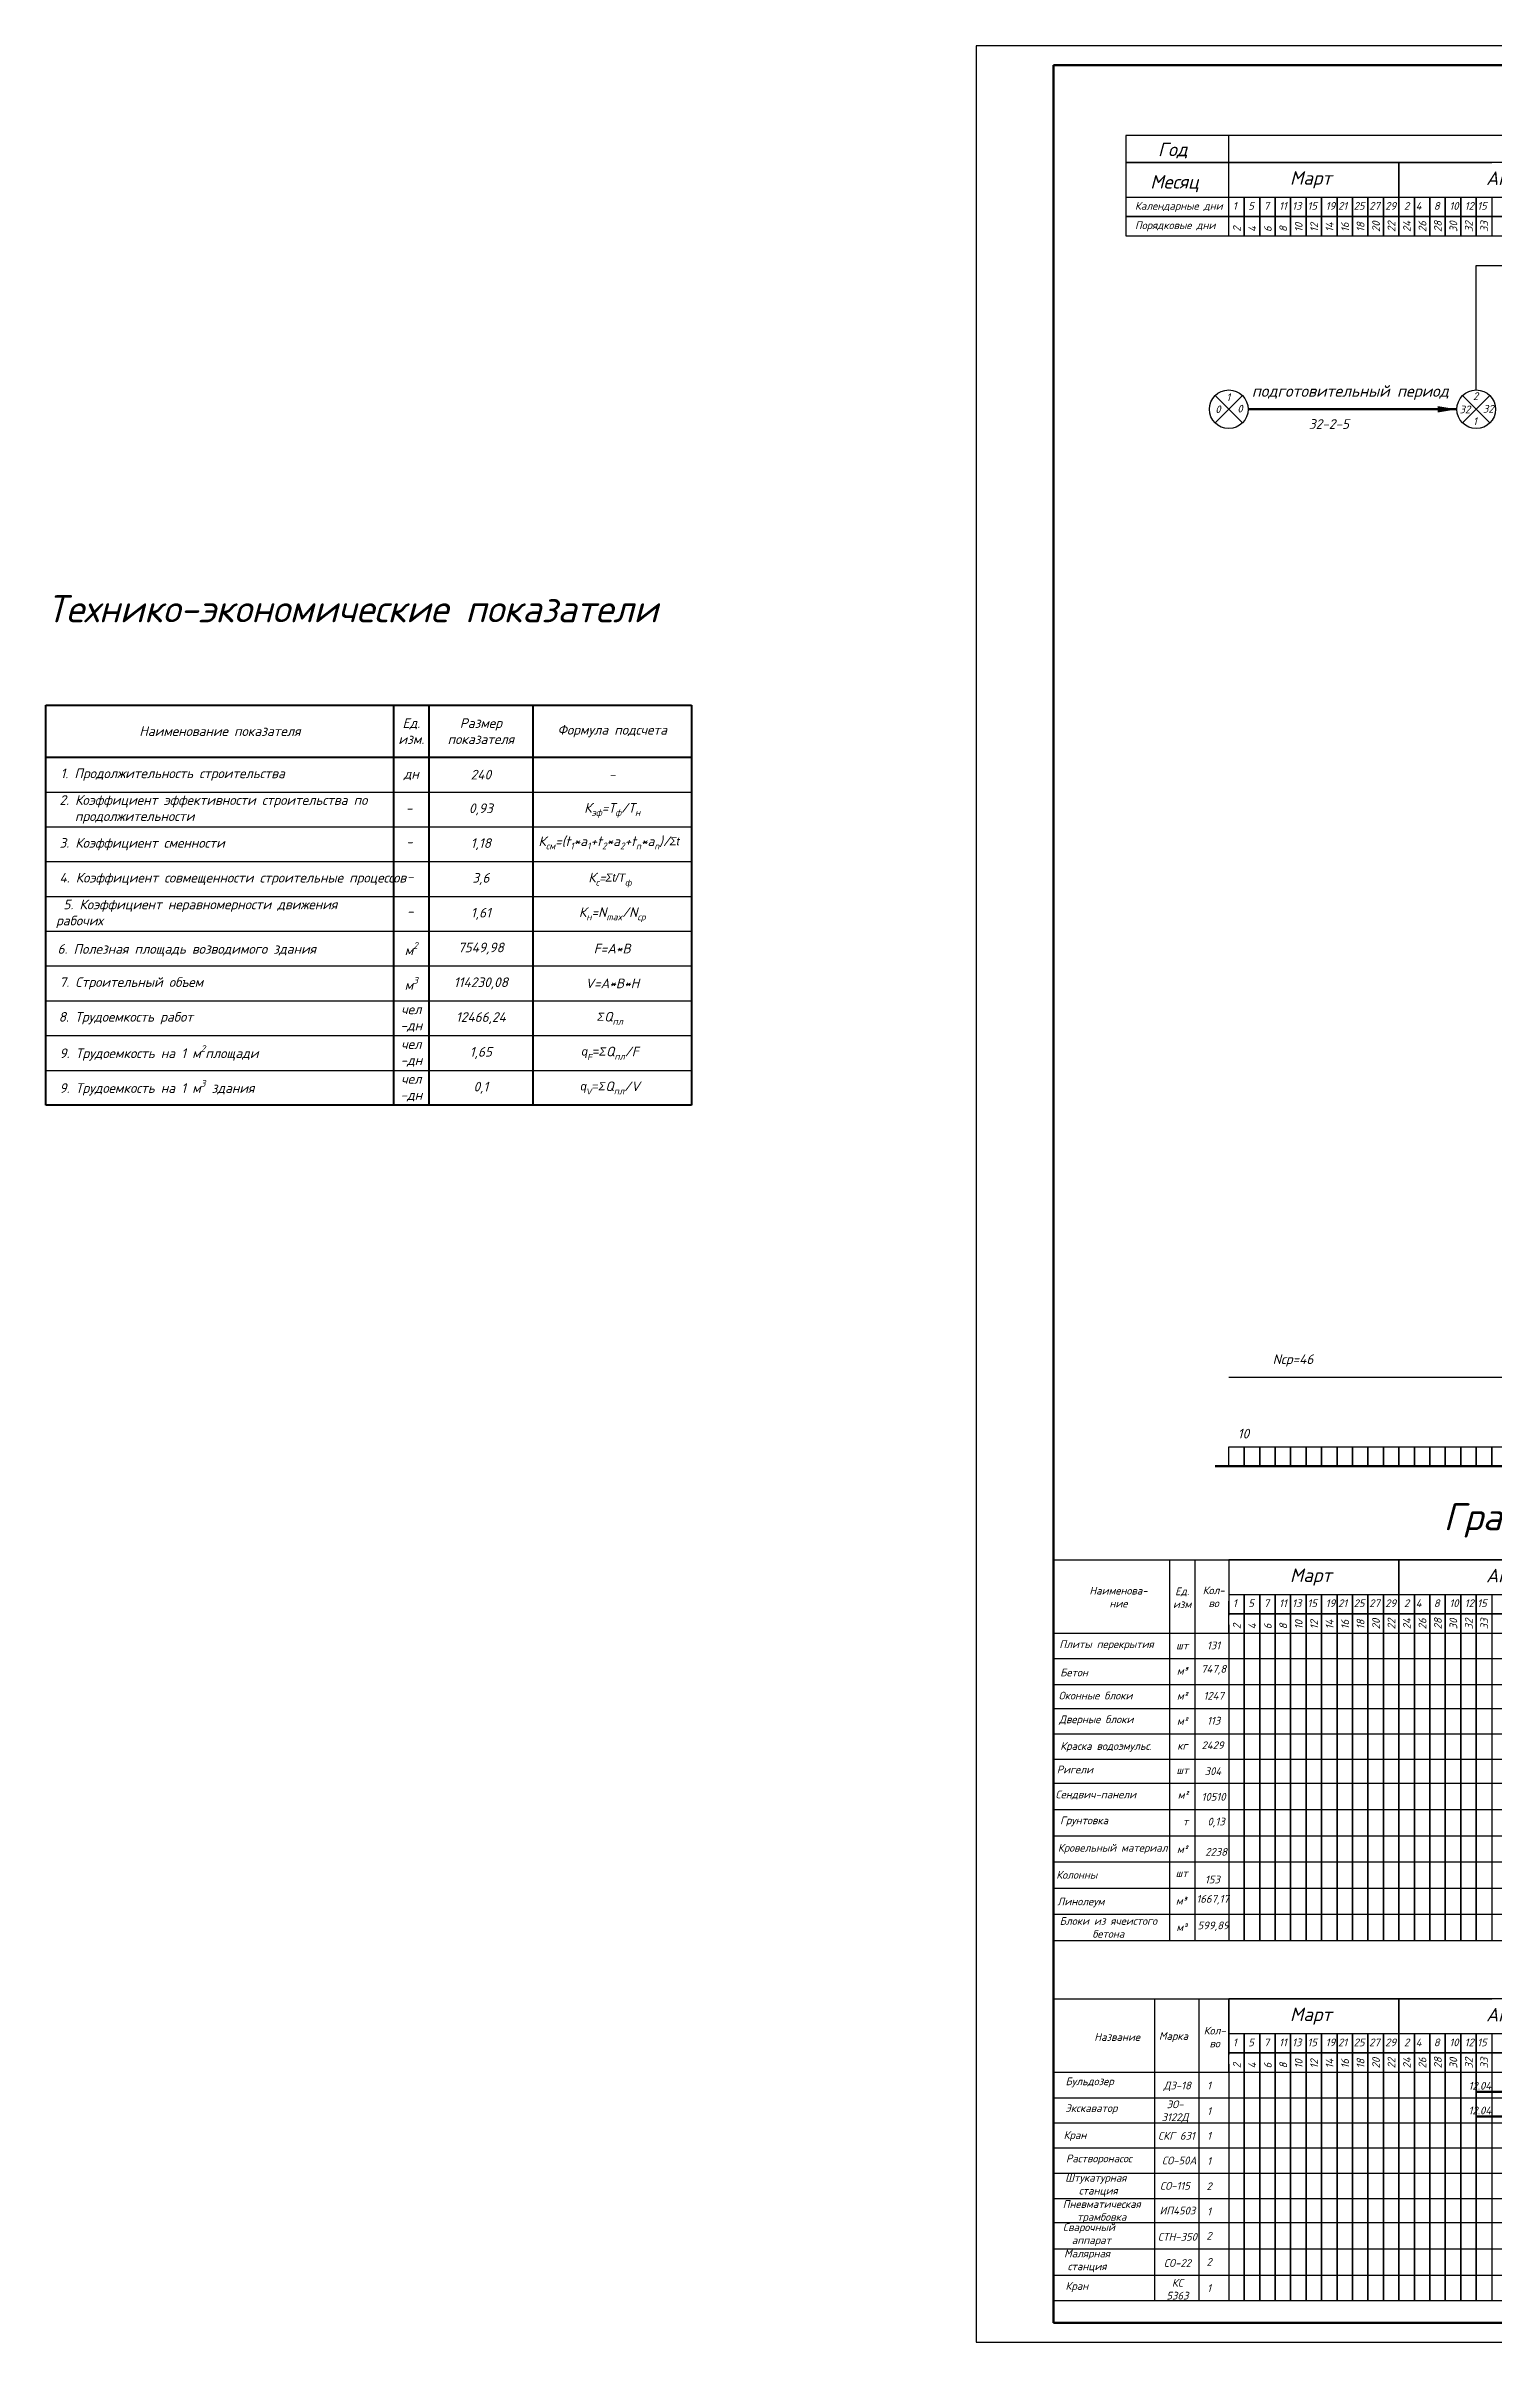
# Model space of a CAD drawing. Header units: millimetres. Extents: x -345369 to 252202, y 74562 to 424723.
# Drawn here: x -295151 to -257721, y 363905 to 423305 of the extents above; entities that cross this region are included whole.
import ezdxf

# ---------------------------------------------------------------- set-up
doc = ezdxf.new("R2010")
doc.units = ezdxf.units.MM
for name, color, linetype in [('A0-07', 30, 'Continuous'), ('A0-08', 101, 'Continuous'), ('Системный слой', 7, 'Continuous')]:
    doc.layers.add(name, color=color, linetype=linetype)
doc.layers.add('Рамка', color=7, linetype='Continuous', lineweight=25)
doc.styles.get("Standard").update_dxf_attribs({"font": 'isocpeur.TTF', "oblique": 15})
doc.styles.add('standart-наклонный', font='isocpeui.ttf', dxfattribs={"height": 3})

msp = doc.modelspace()

# ---------------------------------------------------------------- linework, layer by layer
for p, q in [((-267217.628179, 420986.149654), (-267217.628179, 418392.957741)), ((-193783.582974, 420986.149654), (-267217.628179, 420986.149654)), ((-264556.639245, 418392.957741), (-264556.639245, 420986.149654)), ((-267217.628179, 420291.451632), (-257756.639245, 420291.451632)), ((-260156.639245, 418392.957741), (-260156.639245, 420291.451632)), ((-260156.639245, 420291.451632), (-260156.639245, 419392.957741)), ((-267217.628179, 419392.957741), (-257756.639245, 419392.957741)), ((-264156.639245, 418392.957741), (-264156.639245, 419392.957741)), ((-264156.639245, 419392.957741), (-264156.639245, 418392.957741)), ((-263756.639245, 418392.957741), (-263756.639245, 419392.957741)), ((-263756.639245, 419392.957741), (-263756.639245, 418392.957741)), ((-263356.639245, 418392.957741), (-263356.639245, 419392.957741)), ((-263356.639245, 419392.957741), (-263356.639245, 418392.957741)), ((-262956.639245, 418392.957741), (-262956.639245, 419392.957741)), ((-262956.639245, 419392.957741), (-262956.639245, 418392.957741)), ((-262556.639245, 418392.957741), (-262556.639245, 419392.957741)), ((-262556.639245, 419392.957741), (-262556.639245, 418392.957741)), ((-262156.639245, 418392.957741), (-262156.639245, 419392.957741)), ((-262156.639245, 419392.957741), (-262156.639245, 418392.957741)), ((-261756.639245, 418392.957741), (-261756.639245, 419392.957741)), ((-261756.639245, 419392.957741), (-261756.639245, 418392.957741)), ((-261356.639245, 418392.957741), (-261356.639245, 419392.957741)), ((-261356.639245, 419392.957741), (-261356.639245, 418392.957741)), ((-260956.639245, 418392.957741), (-260956.639245, 419392.957741)), ((-260956.639245, 419392.957741), (-260956.639245, 418392.957741)), ((-260556.639245, 418392.957741), (-260556.639245, 419392.957741)), ((-260556.639245, 419392.957741), (-260556.639245, 418392.957741)), ((-260156.639245, 418392.957741), (-260156.639245, 419392.957741)), ((-260156.639245, 419392.957741), (-260156.639245, 418392.957741)), ((-259756.639245, 418392.957741), (-259756.639245, 419392.957741)), ((-259756.639245, 419392.957741), (-259756.639245, 418392.957741)), ((-259356.639245, 418392.957741), (-259356.639245, 419392.957741)), ((-259356.639245, 419392.957741), (-259356.639245, 418392.957741)), ((-258956.639245, 418392.957741), (-258956.639245, 419392.957741)), ((-258956.639245, 419392.957741), (-258956.639245, 418392.957741)), ((-258556.639245, 418392.957741), (-258556.639245, 419392.957741)), ((-258556.639245, 419392.957741), (-258556.639245, 418392.957741)), ((-258156.639245, 418392.957741), (-258156.639245, 419392.957741)), ((-258156.639245, 419392.957741), (-258156.639245, 418392.957741)), ((-257756.639245, 419392.957741), (-257756.639245, 418392.957741)), ((-257756.639245, 419392.957741), (-257756.639245, 418392.957741)), ((-267217.628179, 418892.957741), (-257756.639245, 418892.957741)), ((-264556.639245, 418892.957741), (-264156.639245, 418892.957741)), ((-264156.639245, 418892.957741), (-263756.639245, 418892.957741)), ((-263756.639245, 418892.957741), (-263356.639245, 418892.957741)), ((-263356.639245, 418892.957741), (-262956.639245, 418892.957741)), ((-262956.639245, 418892.957741), (-262556.639245, 418892.957741)), ((-262556.639245, 418892.957741), (-262156.639245, 418892.957741)), ((-262156.639245, 418892.957741), (-261756.639245, 418892.957741)), ((-261756.639245, 418892.957741), (-261356.639245, 418892.957741)), ((-261356.639245, 418892.957741), (-260956.639245, 418892.957741)), ((-260956.639245, 418892.957741), (-260556.639245, 418892.957741)), ((-260556.639245, 418892.957741), (-260156.639245, 418892.957741)), ((-260156.639245, 418892.957741), (-259756.639245, 418892.957741)), ((-259756.639245, 418892.957741), (-259356.639245, 418892.957741)), ((-259356.639245, 418892.957741), (-258956.639245, 418892.957741)), ((-258956.639245, 418892.957741), (-258556.639245, 418892.957741)), ((-258556.639245, 418892.957741), (-258156.639245, 418892.957741)), ((-258156.639245, 418892.957741), (-257756.639245, 418892.957741)), ((-257756.639245, 418892.957741), (-257356.639245, 418892.957741)), ((-267217.628179, 418392.957741), (-257756.639245, 418392.957741)), ((-263062.474667, 418392.957741), (-262662.474667, 418392.957741)), ((-262662.474667, 418392.957741), (-262262.474667, 418392.957741)), ((-262262.474667, 418392.957741), (-261862.474667, 418392.957741)), ((-261862.474667, 418392.957741), (-261462.474667, 418392.957741)), ((-261462.474667, 418392.957741), (-261062.474667, 418392.957741)), ((-261062.474667, 418392.957741), (-260662.474667, 418392.957741)), ((-260662.474667, 418392.957741), (-260262.474667, 418392.957741)), ((-260262.474667, 418392.957741), (-259862.474667, 418392.957741)), ((-259862.474667, 418392.957741), (-259462.474667, 418392.957741)), ((-259462.474667, 418392.957741), (-259062.474667, 418392.957741)), ((-259062.474667, 418392.957741), (-258662.474667, 418392.957741)), ((-258662.474667, 418392.957741), (-258262.474667, 418392.957741)), ((-258262.474667, 418392.957741), (-257862.474667, 418392.957741)), ((-258156.639245, 414404.38608), (-258156.639245, 417620.334339)), ((-258156.639245, 417620.334339), (-199783.582974, 417620.334339)), ((-264556.639245, 386565.055071), (-264556.639245, 387065.055071)), ((-264556.639245, 387065.055071), (-256956.639245, 387065.055071)), ((-264156.639245, 386565.055071), (-264156.639245, 387065.055071)), ((-264156.639245, 387065.055071), (-264156.639245, 386565.055071)), ((-263756.639245, 386565.055071), (-263756.639245, 387065.055071)), ((-263756.639245, 387065.055071), (-263756.639245, 386565.055071)), ((-263356.639245, 386565.055071), (-263356.639245, 387065.055071)), ((-263356.639245, 387065.055071), (-263356.639245, 386565.055071)), ((-262956.639245, 386565.055071), (-262956.639245, 387065.055071)), ((-262956.639245, 387065.055071), (-262956.639245, 386565.055071)), ((-262556.639245, 386565.055071), (-262556.639245, 387065.055071)), ((-262556.639245, 387065.055071), (-262556.639245, 386565.055071)), ((-262156.639245, 386565.055071), (-262156.639245, 387065.055071)), ((-262156.639245, 387065.055071), (-262156.639245, 386565.055071)), ((-261756.639245, 386565.055071), (-261756.639245, 387065.055071)), ((-261756.639245, 387065.055071), (-261756.639245, 386565.055071)), ((-261356.639245, 386565.055071), (-261356.639245, 387065.055071)), ((-261356.639245, 387065.055071), (-261356.639245, 386565.055071)), ((-260956.639245, 386565.055071), (-260956.639245, 387065.055071)), ((-260956.639245, 387065.055071), (-260956.639245, 386565.055071)), ((-260556.639245, 386565.055071), (-260556.639245, 387065.055071)), ((-260556.639245, 387065.055071), (-260556.639245, 386565.055071)), ((-260156.639245, 386565.055071), (-260156.639245, 387065.055071)), ((-260156.639245, 387065.055071), (-260156.639245, 386565.055071)), ((-259756.639245, 386565.055071), (-259756.639245, 387065.055071)), ((-259756.639245, 387065.055071), (-259756.639245, 386565.055071)), ((-259356.639245, 386565.055071), (-259356.639245, 387065.055071)), ((-259356.639245, 387065.055071), (-259356.639245, 386565.055071)), ((-258956.639245, 386565.055071), (-258956.639245, 387065.055071)), ((-258956.639245, 387065.055071), (-258956.639245, 386565.055071)), ((-258556.639245, 386565.055071), (-258556.639245, 387065.055071)), ((-258556.639245, 387065.055071), (-258556.639245, 386565.055071)), ((-258156.639245, 386565.055071), (-258156.639245, 387065.055071)), ((-258156.639245, 387065.055071), (-258156.639245, 386565.055071)), ((-257756.639245, 386565.055071), (-257756.639245, 387065.055071)), ((-257756.639245, 387065.055071), (-257756.639245, 386565.055071)), ((-264556.639245, 384144.449809), (-257756.639245, 384144.449809)), ((-260156.639245, 384144.449809), (-260156.639245, 383245.955918)), ((-264556.639245, 383245.955918), (-257756.639245, 383245.955918)), ((-264156.639245, 374293.383825), (-264156.639245, 383245.955918)), ((-264156.639245, 383245.955918), (-264156.639245, 374293.383825)), ((-263756.639245, 374293.383825), (-263756.639245, 383245.955918)), ((-263756.639245, 383245.955918), (-263756.639245, 374293.383825)), ((-263356.639245, 374293.383825), (-263356.639245, 383245.955918)), ((-263356.639245, 383245.955918), (-263356.639245, 374293.383825)), ((-262956.639245, 374293.383825), (-262956.639245, 383245.955918)), ((-262956.639245, 383245.955918), (-262956.639245, 374293.383825)), ((-262556.639245, 374293.383825), (-262556.639245, 383245.955918)), ((-262556.639245, 383245.955918), (-262556.639245, 374293.383825)), ((-262156.639245, 374293.383825), (-262156.639245, 383245.955918)), ((-262156.639245, 383245.955918), (-262156.639245, 374293.383825)), ((-261756.639245, 374293.383825), (-261756.639245, 383245.955918)), ((-261756.639245, 383245.955918), (-261756.639245, 374293.383825)), ((-261356.639245, 374293.383825), (-261356.639245, 383245.955918)), ((-261356.639245, 383245.955918), (-261356.639245, 374293.383825)), ((-260956.639245, 374293.383825), (-260956.639245, 383245.955918)), ((-260956.639245, 383245.955918), (-260956.639245, 374293.383825)), ((-260556.639245, 374293.383825), (-260556.639245, 383245.955918)), ((-260556.639245, 383245.955918), (-260556.639245, 374293.383825)), ((-260156.639245, 374293.383825), (-260156.639245, 383245.955918)), ((-260156.639245, 383245.955918), (-260156.639245, 374293.383825)), ((-259756.639245, 374293.383825), (-259756.639245, 383245.955918)), ((-259756.639245, 383245.955918), (-259756.639245, 374293.383825)), ((-259356.639245, 374293.383825), (-259356.639245, 383245.955918)), ((-259356.639245, 383245.955918), (-259356.639245, 374293.383825)), ((-258956.639245, 374293.383825), (-258956.639245, 383245.955918)), ((-258956.639245, 383245.955918), (-258956.639245, 374293.383825)), ((-258556.639245, 374293.383825), (-258556.639245, 383245.955918)), ((-258556.639245, 383245.955918), (-258556.639245, 374293.383825)), ((-258156.639245, 374293.383825), (-258156.639245, 383245.955918)), ((-258156.639245, 383245.955918), (-258156.639245, 374293.383825)), ((-257756.639245, 383245.955918), (-257756.639245, 374293.383825)), ((-257756.639245, 383245.955918), (-257756.639245, 374293.383825)), ((-264556.639245, 382745.955918), (-257756.639245, 382745.955918)), ((-264556.639245, 382745.955918), (-264156.639245, 382745.955918)), ((-264156.639245, 382745.955918), (-263756.639245, 382745.955918)), ((-263756.639245, 382745.955918), (-263356.639245, 382745.955918)), ((-263356.639245, 382745.955918), (-262956.639245, 382745.955918)), ((-262956.639245, 382745.955918), (-262556.639245, 382745.955918)), ((-262556.639245, 382745.955918), (-262156.639245, 382745.955918)), ((-262156.639245, 382745.955918), (-261756.639245, 382745.955918)), ((-261756.639245, 382745.955918), (-261356.639245, 382745.955918)), ((-261356.639245, 382745.955918), (-260956.639245, 382745.955918)), ((-260956.639245, 382745.955918), (-260556.639245, 382745.955918)), ((-260556.639245, 382745.955918), (-260156.639245, 382745.955918)), ((-260156.639245, 382745.955918), (-259756.639245, 382745.955918)), ((-259756.639245, 382745.955918), (-259356.639245, 382745.955918)), ((-259356.639245, 382745.955918), (-258956.639245, 382745.955918)), ((-258956.639245, 382745.955918), (-258556.639245, 382745.955918)), ((-258556.639245, 382745.955918), (-258156.639245, 382745.955918)), ((-258156.639245, 382745.955918), (-257756.639245, 382745.955918)), ((-257756.639245, 382745.955918), (-257356.639245, 382745.955918)), ((-264556.639245, 382245.955918), (-257756.639245, 382245.955918)), ((-263062.474667, 382245.955918), (-262662.474667, 382245.955918)), ((-262662.474667, 382245.955918), (-262262.474667, 382245.955918)), ((-262262.474667, 382245.955918), (-261862.474667, 382245.955918)), ((-261862.474667, 382245.955918), (-261462.474667, 382245.955918)), ((-261462.474667, 382245.955918), (-261062.474667, 382245.955918)), ((-261062.474667, 382245.955918), (-260662.474667, 382245.955918)), ((-260662.474667, 382245.955918), (-260262.474667, 382245.955918)), ((-260262.474667, 382245.955918), (-259862.474667, 382245.955918)), ((-259862.474667, 382245.955918), (-259462.474667, 382245.955918)), ((-259462.474667, 382245.955918), (-259062.474667, 382245.955918)), ((-259062.474667, 382245.955918), (-258662.474667, 382245.955918)), ((-258662.474667, 382245.955918), (-258262.474667, 382245.955918)), ((-258262.474667, 382245.955918), (-257862.474667, 382245.955918)), ((-264156.639245, 364981.853921), (-264156.639245, 371885.468476)), ((-264156.639245, 371885.468476), (-264156.639245, 364981.853921)), ((-263756.639245, 364981.7518), (-263756.639245, 371885.468476)), ((-263756.639245, 371885.468476), (-263756.639245, 364981.7518)), ((-263356.639245, 364981.649679), (-263356.639245, 371885.468476)), ((-263356.639245, 371885.468476), (-263356.639245, 364981.649679)), ((-262956.639245, 364981.547558), (-262956.639245, 371885.468476)), ((-262956.639245, 371885.468476), (-262956.639245, 364981.547558)), ((-262556.639245, 364981.445438), (-262556.639245, 371885.468476)), ((-262556.639245, 371885.468476), (-262556.639245, 364981.445438)), ((-262156.639245, 364981.343317), (-262156.639245, 371885.468476)), ((-262156.639245, 371885.468476), (-262156.639245, 364981.343317)), ((-261756.639245, 364981.241196), (-261756.639245, 371885.468476)), ((-261756.639245, 371885.468476), (-261756.639245, 364981.241196)), ((-261356.639245, 364981.139075), (-261356.639245, 371885.468476)), ((-261356.639245, 371885.468476), (-261356.639245, 364981.139075)), ((-260956.639245, 364981.036954), (-260956.639245, 371885.468476)), ((-260956.639245, 371885.468476), (-260956.639245, 364981.036954)), ((-260556.639245, 364980.934833), (-260556.639245, 371885.468476)), ((-260556.639245, 371885.468476), (-260556.639245, 364980.934833)), ((-260156.639245, 364980.832712), (-260156.639245, 371885.468476)), ((-260156.639245, 371885.468476), (-260156.639245, 364980.832712)), ((-259756.639245, 364980.730591), (-259756.639245, 371885.468476)), ((-259756.639245, 371885.468476), (-259756.639245, 364980.730591)), ((-259356.639245, 364980.62847), (-259356.639245, 371885.468476)), ((-259356.639245, 371885.468476), (-259356.639245, 364980.62847)), ((-258956.639245, 364980.526349), (-258956.639245, 371885.468476)), ((-258956.639245, 371885.468476), (-258956.639245, 364980.526349)), ((-258556.639245, 364980.424229), (-258556.639245, 371885.468476)), ((-258556.639245, 371885.468476), (-258556.639245, 364980.424229)), ((-258156.639245, 364980.322108), (-258156.639245, 371885.468476)), ((-258156.639245, 371885.468476), (-258156.639245, 364980.322108)), ((-257756.639245, 371885.468476), (-257756.639245, 364980.219987)), ((-257756.639245, 371885.468476), (-257756.639245, 364980.219987)), ((-264556.639245, 371385.468476), (-257756.639245, 371385.468476)), ((-264556.639245, 371385.468476), (-264156.639245, 371385.468476)), ((-264156.639245, 371385.468476), (-263756.639245, 371385.468476)), ((-263756.639245, 371385.468476), (-263356.639245, 371385.468476)), ((-263356.639245, 371385.468476), (-262956.639245, 371385.468476)), ((-262956.639245, 371385.468476), (-262556.639245, 371385.468476)), ((-262556.639245, 371385.468476), (-262156.639245, 371385.468476)), ((-262156.639245, 371385.468476), (-261756.639245, 371385.468476)), ((-261756.639245, 371385.468476), (-261356.639245, 371385.468476)), ((-261356.639245, 371385.468476), (-260956.639245, 371385.468476)), ((-260956.639245, 371385.468476), (-260556.639245, 371385.468476)), ((-260556.639245, 371385.468476), (-260156.639245, 371385.468476)), ((-260156.639245, 371385.468476), (-259756.639245, 371385.468476)), ((-259756.639245, 371385.468476), (-259356.639245, 371385.468476)), ((-259356.639245, 371385.468476), (-258956.639245, 371385.468476)), ((-258956.639245, 371385.468476), (-258556.639245, 371385.468476)), ((-258556.639245, 371385.468476), (-258156.639245, 371385.468476)), ((-258156.639245, 371385.468476), (-257756.639245, 371385.468476)), ((-257756.639245, 371385.468476), (-257356.639245, 371385.468476)), ((-264556.639245, 370885.468476), (-257756.639245, 370885.468476)), ((-263062.474667, 370885.468476), (-262662.474667, 370885.468476)), ((-262662.474667, 370885.468476), (-262262.474667, 370885.468476)), ((-262262.474667, 370885.468476), (-261862.474667, 370885.468476)), ((-261862.474667, 370885.468476), (-261462.474667, 370885.468476)), ((-261462.474667, 370885.468476), (-261062.474667, 370885.468476)), ((-261062.474667, 370885.468476), (-260662.474667, 370885.468476)), ((-260662.474667, 370885.468476), (-260262.474667, 370885.468476)), ((-260262.474667, 370885.468476), (-259862.474667, 370885.468476)), ((-259862.474667, 370885.468476), (-259462.474667, 370885.468476)), ((-259462.474667, 370885.468476), (-259062.474667, 370885.468476)), ((-259062.474667, 370885.468476), (-258662.474667, 370885.468476)), ((-258662.474667, 370885.468476), (-258262.474667, 370885.468476)), ((-258262.474667, 370885.468476), (-257862.474667, 370885.468476))]:
    msp.add_line(p, q)
at = {"color": 0, "lineweight": -2}
for p, q in [((-252156.639245, 420291.451632), (-267217.628179, 420291.451632)), ((-257756.639245, 418892.957741), (-267217.628179, 418892.957741)), ((-267217.628179, 418392.957741), (-263062.474667, 418392.957741)), ((-252156.639245, 384144.449809), (-264556.639245, 384144.449809)), ((-257756.639245, 382745.955918), (-264556.639245, 382745.955918)), ((-264556.639245, 382245.955918), (-263062.474667, 382245.955918)), ((-264556.639245, 370885.468476), (-263062.474667, 370885.468476))]:
    msp.add_line(p, q, dxfattribs=at)
at = {"lineweight": 25}
for p, q in [((-258956.639245, 419392.957741), (-228383.582974, 419392.957741)), ((-257756.639245, 418392.957741), (-247756.639245, 418392.957741)), ((-258956.639245, 383245.955918), (-228383.582974, 383245.955918)), ((-257756.639245, 382245.955918), (-247756.639245, 382245.955918)), ((-257756.639245, 370885.468476), (-247756.639245, 370885.468476))]:
    msp.add_line(p, q, dxfattribs=at)
at = {"color": 0, "lineweight": 25}
for p, q in [((-248556.639245, 418892.957741), (-261410.526703, 418892.957741)), ((-247756.639245, 418892.957741), (-260610.526703, 418892.957741)), ((-248556.639245, 382745.955918), (-261410.526703, 382745.955918)), ((-247756.639245, 382745.955918), (-260610.526703, 382745.955918))]:
    msp.add_line(p, q, dxfattribs=at)
at = {"color": 7}
for p, q in [((-264910.192636, 413550.798637), (-264203.085854, 414257.905418)), ((-264910.192636, 414257.905418), (-264203.085854, 413550.798637)), ((-258510.192636, 413550.83269), (-257803.085854, 414257.939471)), ((-258510.192636, 414257.939471), (-257803.085854, 413550.83269))]:
    msp.add_line(p, q, dxfattribs=at)
at = {"color": 1, "lineweight": 50}
for p, q in [((-264056.639245, 413904.370707), (-258656.639245, 413904.384778)), ((-258156.639245, 370379.295358), (-255756.639245, 370379.295358)), ((-258156.636634, 369740.005399), (-255756.636634, 369740.005399))]:
    msp.add_line(p, q, dxfattribs=at)
at = {"color": 7, "lineweight": 50}
for p, q in [((-259061.206627, 413904.38608), (-258656.639245, 413904.38608)), ((-264905.86328, 386565.055071), (-192521.398032, 386565.055071))]:
    msp.add_line(p, q, dxfattribs=at)
at = {"lineweight": 30}
for p, q in [((-264556.639245, 388865.055071), (-197554.654285, 388865.055071)), ((-264556.639245, 386565.055071), (-264556.639245, 387065.055071)), ((-264556.639245, 387065.055071), (-256956.639245, 387065.055071)), ((-269090.319418, 384144.449809), (-193783.582974, 384144.449809)), ((-266089.621842, 384144.449809), (-266089.621842, 374293.383825)), ((-265437.107176, 384144.449809), (-265437.107176, 374293.383825)), ((-260156.639245, 374293.383825), (-260156.639245, 384144.449809)), ((-264556.636544, 382250.436707), (-264556.636544, 383073.822576)), ((-264556.636544, 382462.799066), (-264556.636544, 382902.951373)), ((-264556.636544, 382462.799066), (-264556.636544, 374293.383825)), ((-264556.636544, 382250.436707), (-264556.636544, 381386.807447)), ((-269090.319418, 381584.698405), (-193783.582974, 381585.005997)), ((-269090.319418, 380918.959033), (-193783.582974, 380919.266625)), ((-269090.319418, 380292.893779), (-193783.582974, 380293.201371)), ((-269090.319418, 379640.379014), (-193783.582974, 379640.658068)), ((-269090.319418, 378987.864348), (-193783.582974, 378988.143402)), ((-269090.319418, 378360.722042), (-193783.582974, 378361.001095)), ((-269090.319418, 377682.835017), (-193783.582974, 377683.11407)), ((-269090.319418, 377004.947991), (-193783.582974, 377005.227044)), ((-269090.319418, 376327.055934), (-193783.582974, 376327.334988)), ((-269090.319418, 375649.167938), (-193783.582974, 375649.167938)), ((-269090.319418, 374971.275882), (-193783.582974, 374971.275882)), ((-269090.319418, 374293.383825), (-213360.228859, 374293.383825)), ((-269090.319418, 374293.383825), (-193783.582974, 374293.383825)), ((-269090.319418, 372783.962366), (-264556.639245, 372783.962366)), ((-266481.271274, 372783.962366), (-266481.271274, 364962.090641)), ((-265334.155855, 372783.962366), (-265334.155855, 364962.093532)), ((-264556.639245, 370885.468472), (-264556.639245, 372783.962366)), ((-264556.639245, 372783.962366), (-257756.639245, 372783.962366)), ((-260156.639245, 364980.832712), (-260156.639245, 372783.962366)), ((-260156.639245, 372783.962366), (-260156.639245, 371885.468476)), ((-264556.639245, 371885.468476), (-257756.639245, 371885.468476)), ((-258956.639245, 371885.468476), (-228383.582974, 371885.468476)), ((-264556.639245, 371097.83083), (-264556.639245, 371537.983137)), ((-269090.319418, 370885.468472), (-207384.068018, 370885.468526)), ((-264556.639245, 371097.83083), (-264556.639245, 364962.094994)), ((-264556.639245, 370885.468472), (-264556.639245, 370021.839211)), ((-269090.319418, 370219.730169), (-207384.237918, 370219.982209)), ((-269090.319418, 369580.440209), (-207384.40113, 369580.692248)), ((-269090.319418, 368927.925544), (-207384.567718, 368928.177582)), ((-269090.319418, 368275.410778), (-207384.734313, 368275.639432)), ((-269090.319418, 367622.896112), (-207384.900901, 367623.124765)), ((-269090.319418, 367622.896112), (-207384.900901, 367623.124765)), ((-269090.319418, 366995.753806), (-207385.061012, 366995.982458)), ((-269090.319418, 366317.867732), (-207385.234097, 366318.023236)), ((-269090.319418, 366317.86581), (-213360.234071, 366317.86581)), ((-269090.319418, 365639.97565), (-207385.407164, 365640.131154)), ((-269090.319418, 365639.973729), (-213360.234071, 365639.973729)), ((-269090.319418, 364983.113501), (-207385.578924, 364967.360142))]:
    msp.add_line(p, q, dxfattribs=at)
at = {"color": 0, "lineweight": 30}
for p, q in [((-252156.639245, 372783.962366), (-264556.639245, 372783.962366)), ((-257756.639245, 371385.468476), (-264556.639245, 371385.468476)), ((-248556.639245, 371385.468476), (-261410.526703, 371385.468476)), ((-247756.639245, 371385.468476), (-260610.526703, 371385.468476))]:
    msp.add_line(p, q, dxfattribs=at)
at = {"color": 7}
for centre in [(-264556.639245, 413904.352027), (-258156.639245, 413904.38608)]:
    msp.add_circle(centre, 500, dxfattribs=at)
msp.add_solid([(-259156.889245, 413987.76108), (-259156.889245, 413821.01108), (-258656.639245, 413904.38608)], dxfattribs=at)
at = {"layer": 'A0-07', "color": 0, "lineweight": 40}
for p, q in [((-295151.477717, 395903.468982), (-295151.477717, 406253.468982)), ((-295151.477717, 406253.468982), (-278457.951812, 406253.468982)), ((-286151.477717, 395903.468982), (-286151.477717, 406253.468982)), ((-286151.477717, 406253.468982), (-285251.477717, 406253.468982)), ((-285251.477717, 406253.468982), (-285251.477717, 395903.468982)), ((-282551.477717, 395903.468982), (-282551.477717, 406253.468982)), ((-278457.951812, 406253.468982), (-278457.951812, 395903.468982)), ((-295151.477717, 404903.468982), (-278457.951812, 404903.468982)), ((-278457.951812, 395903.468982), (-295151.477717, 395903.468982))]:
    msp.add_line(p, q, dxfattribs=at)
at = {"layer": 'A0-08', "color": 0, "lineweight": 30}
for p, q in [((-264556.636544, 384144.449809), (-264556.636544, 382707.117416)), ((-269090.319418, 382245.95464), (-193783.582974, 382245.967567)), ((-264556.639245, 372783.962366), (-264556.639245, 371342.149181))]:
    msp.add_line(p, q, dxfattribs=at)
at = {"layer": 'Рамка', "color": 0, "linetype": 'Continuous', "lineweight": 30}
for p, q in [((-186990.319418, 423304.783119), (-271090.319418, 423304.783119)), ((-271090.319418, 423304.783119), (-271090.319418, 363904.783119)), ((-271090.319418, 363904.783119), (-186990.319418, 363904.783119))]:
    msp.add_line(p, q, dxfattribs=at)
at = {"layer": 'Рамка', "color": 0, "linetype": 'Continuous', "lineweight": 50}
for p, q in [((-269090.319418, 422804.783119), (-269090.319418, 364404.783119)), ((-187490.319418, 422804.783119), (-269090.319418, 422804.783119)), ((-269090.319418, 364404.783119), (-187490.319418, 364404.783119))]:
    msp.add_line(p, q, dxfattribs=at)
at = {"layer": 'Системный слой', "color": 0, "lineweight": 25}
for p, q in [((-295151.477717, 395903.468982), (-295151.477717, 406253.468982)), ((-295151.477717, 406253.468982), (-278457.951812, 406253.468982)), ((-286151.477717, 406253.468982), (-286151.477717, 395903.468982)), ((-285251.477717, 406253.468982), (-285251.477717, 395903.468982)), ((-282551.477717, 406253.468982), (-282551.477717, 395903.468982)), ((-278457.951812, 395903.468982), (-278457.951812, 406253.468982)), ((-295151.477717, 404903.468982), (-278457.951812, 404903.468982)), ((-295151.477717, 404903.468982), (-278457.951812, 404903.468982)), ((-295151.477717, 404003.468982), (-278457.951812, 404003.468982)), ((-295151.477717, 403103.468982), (-278457.951812, 403103.468982)), ((-295151.477717, 402203.468982), (-278457.951812, 402203.468982)), ((-295151.477717, 401303.468982), (-278457.951812, 401303.468982)), ((-295151.477717, 400403.468982), (-278457.951812, 400403.468982)), ((-295151.477717, 399503.468982), (-278457.951812, 399503.468982)), ((-295151.477717, 398603.468982), (-278457.951812, 398603.468982)), ((-295151.477717, 397703.468982), (-278457.951812, 397703.468982)), ((-295151.477717, 396803.468982), (-278457.951812, 396803.468982)), ((-295151.477717, 395903.468982), (-278457.951812, 395903.468982)), ((-295151.477717, 395903.468982), (-278457.951812, 395903.468982))]:
    msp.add_line(p, q, dxfattribs=at)

# ---------------------------------------------------------------- texts
at = {"lineweight": 25, "style": 'standart-наклонный'}
for s, p in [('Календарные дни', (-266984.500245, 419065.107956)), ('1', (-264451.835823, 419065.107956)), ('5', (-264053.350975, 419065.107956)), ('7', (-263650.547944, 419065.107956)), ('11', (-263256.30552, 419065.107956)), ('13', (-262918.50249, 419065.107956)), ('15', (-262522.063096, 419065.107956)), ('19', (-262051.835823, 419065.107956)), ('21', (-261731.349923, 419065.107956)), ('25', (-261328.546892, 419065.107956)), ('27', (-260926.355383, 419065.107956)), ('29', (-260512.777529, 419065.107956)), ('2', (-260026.00929, 419065.107956)), ('4', (-259721.885686, 419065.107956)), ('8', (-259253.350975, 419065.107956)), ('10', (-258850.547944, 419065.107956)), ('12', (-258456.30552, 419065.107956)), ('15', (-258130.450883, 419065.107956)), ('Порядковые дни', (-266984.500245, 418565.107956)), ('1', (-264451.835823, 382918.106133)), ('5', (-264053.350975, 382918.106133)), ('7', (-263650.547944, 382918.106133)), ('11', (-263256.30552, 382918.106133)), ('13', (-262918.50249, 382918.106133)), ('15', (-262522.063096, 382918.106133)), ('19', (-262051.835823, 382918.106133)), ('21', (-261731.349923, 382918.106133)), ('25', (-261328.546892, 382918.106133)), ('27', (-260926.355383, 382918.106133)), ('29', (-260512.777529, 382918.106133)), ('2', (-260026.00929, 382918.106133)), ('4', (-259721.885686, 382918.106133)), ('8', (-259253.350975, 382918.106133)), ('10', (-258850.547944, 382918.106133)), ('12', (-258456.30552, 382918.106133)), ('15', (-258130.450883, 382918.106133)), ('1', (-264451.835823, 371557.618691)), ('5', (-264053.350975, 371557.618691)), ('7', (-263650.547944, 371557.618691)), ('11', (-263256.30552, 371557.618691)), ('13', (-262918.50249, 371557.618691)), ('15', (-262522.063096, 371557.618691)), ('19', (-262051.835823, 371557.618691)), ('21', (-261731.349923, 371557.618691)), ('25', (-261328.546892, 371557.618691)), ('27', (-260926.355383, 371557.618691)), ('29', (-260512.777529, 371557.618691)), ('2', (-260026.00929, 371557.618691)), ('4', (-259721.885686, 371557.618691)), ('8', (-259253.350975, 371557.618691)), ('10', (-258850.547944, 371557.618691)), ('12', (-258456.30552, 371557.618691)), ('15', (-258130.450883, 371557.618691)), ('12.04', (-258355.459648, 370435.029511)), ('12.04', (-258355.457037, 369795.739552))]:
    msp.add_text(s, height=200, dxfattribs=at).set_placement(p)
at = {"lineweight": -2, "style": 'standart-наклонный'}
for s, p in [('20', (-260648.084288, 418491.777665)), ('22', (-260248.084288, 418490.717059)), ('24', (-259848.084288, 418490.717059)), ('26', (-259448.084288, 418490.717059)), ('28', (-259048.084288, 418490.717059)), ('30', (-258648.084288, 418490.717059)), ('32', (-258248.084288, 418490.717059)), ('33', (-257848.084288, 418490.717059)), ('2', (-264248.084288, 418497.686756)), ('4', (-263848.084288, 418491.777665)), ('6', (-263448.084288, 418490.717059)), ('8', (-263048.084288, 418490.717059)), ('10', (-262648.084288, 418490.717059)), ('12', (-262248.084288, 418490.717059)), ('14', (-261848.084288, 418490.717059)), ('16', (-261448.084288, 418490.717059)), ('18', (-261048.084288, 418490.717059)), ('10', (-262648.084288, 382343.715236)), ('12', (-262248.084288, 382343.715236)), ('14', (-261848.084288, 382343.715236)), ('16', (-261448.084288, 382343.715236)), ('18', (-261048.084288, 382343.715236)), ('20', (-260648.084288, 382344.775842)), ('22', (-260248.084288, 382343.715236)), ('24', (-259848.084288, 382343.715236)), ('26', (-259448.084288, 382343.715236)), ('28', (-259048.084288, 382343.715236)), ('30', (-258648.084288, 382343.715236)), ('32', (-258248.084288, 382343.715236)), ('33', (-257848.084288, 382343.715236)), ('2', (-264248.084288, 382350.684933)), ('4', (-263848.084288, 382344.775842)), ('6', (-263448.084288, 382343.715236)), ('8', (-263048.084288, 382343.715236)), ('12', (-262248.084288, 370983.227794)), ('18', (-261048.084288, 370983.227794)), ('20', (-260648.084288, 370984.2884)), ('22', (-260248.084288, 370983.227794)), ('24', (-259848.084288, 370983.227794)), ('26', (-259448.084288, 370983.227794)), ('28', (-259048.084288, 370983.227794)), ('30', (-258648.084288, 370983.227794)), ('32', (-258248.084288, 370983.227794)), ('33', (-257848.084288, 370983.227794)), ('2', (-264248.084288, 370990.197491)), ('4', (-263848.084288, 370984.2884)), ('6', (-263448.084288, 370983.227794)), ('8', (-263048.084288, 370983.227794)), ('10', (-262648.084288, 370983.227794)), ('14', (-261848.084288, 370983.227794)), ('16', (-261448.084288, 370983.227794))]:
    msp.add_text(s, height=200, rotation=90, dxfattribs=at).set_placement(p)
at = {"color": 7, "style": 'standart-наклонный'}
for s, p in [('Nср=46', (-263422.309306, 389206.246914)), ('10', (-264325.792053, 387280.898817))]:
    msp.add_text(s, height=250, dxfattribs=at).set_placement(p)
at = {"lineweight": 25, "char_height": 350, "width": 2920.49693501, "attachment_point": 1, "style": 'standart-наклонный'}
for s, insert in [('\\pi1080;Год', (-267468.829507, 420801.784438)), ('\\pi816.59;Месяц', (-267404.331122, 419964.642914))]:
    msp.add_mtext(s, dxfattribs=dict(at, insert=insert))
at = {"style": 'standart-наклонный'}
for s, insert, char_height, width, attachment_point in [('\\pi876.78;Март', (-263851.951392, 420065.100532), 350, 2920.49693501, 1), ('\\pi691.57;Апрель', (-258593.48642, 420056.927343), 350, 2920.49693501, 1), ('\\pi876.78;Март', (-263851.951392, 383918.098709), 350, 2920.49693501, 1), ('\\pi691.57;Апрель', (-258593.48642, 383909.92552), 350, 2920.49693501, 1), ('Наименова-\\Pние', (-267410.974613, 383176.435582), 200, 3262.57332951, 5), ('{\\C256;Ед.\\Pизм}', (-265763.364509, 383159.696083), 200, 652.5146659, 5), ('Кол-\\Pво', (-264947.721176, 383184.804975), 200, 978.77199885, 5), ('шт', (-265763.364509, 381924.179375), 200, 652.5146659, 5), ('131', (-264950.627566, 381926.628895), 200, 978.77199885, 5), ('{\\C256;м³}', (-265763.364509, 381271.664709), 200, 652.5146659, 5), ('747,8', (-264947.721176, 381296.127508), 200, 978.77199885, 5), ('{\\C256;Бетон}', (-268559.343631, 381227.164184), 200, 3262.57332951, 5), ('Оконные блоки', (-268002.898694, 380628.63109), 200, 3262.57332951, 5), ('{\\C256;м²}', (-265763.364509, 380623.657125), 200, 652.5146659, 5), ('1247', (-264947.721176, 380623.657125), 200, 978.77199885, 5), ('Дверные блоки', (-267984.753468, 379987.890462), 200, 3262.57332951, 5), ('{\\C256;м²}', (-265763.364509, 379971.141223), 200, 652.5146659, 5), ('113', (-264947.721176, 379978.916286), 200, 978.77199885, 5), ('Краска водоэмульс.', (-267734.639891, 379297.378832), 200, 3262.57332951, 5), ('кг', (-265756.00521, 379333.075995), 200, 652.5146659, 5), ('Ригели', (-268535.671799, 378716.863256), 200, 3262.57332951, 5), ('шт', (-265755.57707, 378698.313525), 200, 805.57366161, 5), ('304', (-264966.09549, 378672.654215), 200, 978.77199885, 5), ('Сендвич-панели', (-267995.583049, 378056.283027), 200, 3262.57332951, 5), ('{\\C256;м²}', (-265742.967381, 378060.448514), 200, 652.5146659, 5), ('10510', (-264950.151891, 378009.061037), 200, 978.77199885, 5), ('Грунтовка', (-268298.941345, 377373.837221), 200, 3262.57332951, 5), ('т', (-265674.591841, 377371.62705), 200, 805.57366161, 5), ('0,13', (-264885.110261, 377345.96774), 200, 978.77199885, 5), ('Кровельный материал', (-267558.592885, 376664.444579), 200, 3262.57332951, 5), ('{\\C256;м²}', (-265763.3845, 376653.937667), 200, 652.5146659, 5), ('2238', (-264885.112773, 376585.712203), 200, 978.77199885, 5), ('Колонны', (-268488.560433, 375991.492655), 200, 3262.57332951, 5), ('шт', (-265775.568955, 376035.765384), 200, 652.5146659, 5), ('{\\C256;м³}', (-265789.756304, 375321.944491), 200, 652.5146659, 5), ('1667,17', (-264974.112972, 375346.40729), 200, 978.77199885, 5), ('153', (-264979.980454, 375871.556281), 200, 978.77199885, 5), ('Линолеум', (-268382.237416, 375277.443966), 200, 3262.57332951, 5), ('Блоки из ячеистого\\Pбетона', (-267672.919772, 374631.804088), 200, 2772.01946986, 5), ('{\\C256;м³}', (-265776.560407, 374635.945961), 200, 652.5146659, 5), ('599,89', (-264960.917074, 374660.408761), 200, 978.77199885, 5), ('\\pi876.78;Март', (-263851.951392, 372557.611266), 350, 2920.49693501, 1), ('\\pi691.57;Апрель', (-258593.48642, 372549.438077), 350, 2920.49693501, 1), ('Название', (-267445.721098, 371795.741128), 200, 3262.57332951, 5), ('Марка', (-265986.670521, 371795.741128), 200, 652.5146659, 5), ('Кол-\\Pво', (-264921.383595, 371795.741128), 200, 978.77199885, 5), ('{\\C256;Бульдозер}', (-268156.931157, 370622.790603), 200, 2610.05866361, 5), ('ЭО-\\P3122Д', (-265946.193433, 369868.101963), 200, 1305.0293318, 5), ('ДЗ-18', (-265889.659508, 370520.616629), 200, 1305.0293318, 5), ('{\\C256;1}', (-265066.490911, 370540.678866), 200, 978.77199885, 5), ('{\\C256;Экскаватор}', (-268112.744315, 369930.852388), 200, 2610.05866361, 5), ('{\\C256;1}', (-265066.490911, 369879.428221), 200, 978.77199885, 5), ('Кран ', (-268534.952369, 369232.32567), 200, 2610.05866361, 5), ('СКГ 631', (-265910.216843, 369240.831276), 200, 2610.05866361, 5), ('{\\C256;1}', (-265066.490911, 369240.138261), 200, 978.77199885, 5), ('Растворонасос', (-267916.9364, 368628.532191), 200, 2610.05866361, 5), ('СО-50А', (-265838.50156, 368601.119109), 200, 1305.0293318, 5), ('{\\C256;1}', (-265066.488246, 368587.623596), 200, 978.77199885, 5), ('Штукатурная\\P станция', (-267996.482769, 367961.505567), 200, 2610.05866361, 5), ('СО-115', (-265948.267699, 367945.248848), 200, 1305.0293318, 5), ('2', (-265066.490911, 367935.107112), 200, 978.77199885, 5), ('Пневматическая \\Pтрамбовка', (-267843.474844, 367281.56928), 200, 3262.57332951, 5), ('ИП4503', (-265884.688855, 367305.68424), 200, 805.57366161, 5), ('{\\C256;1}', (-265066.490911, 367282.592446), 200, 978.77199885, 5), ('Сварочный\\P аппарат', (-268173.897558, 366681.221838), 200, 3262.57332951, 5), ('СТН-350', (-265884.686343, 366627.797214), 200, 805.57366161, 5), ('2', (-265066.488587, 366655.45014), 200, 978.77199885, 5), ('Малярная станция', (-268222.243223, 366003.406949), 200, 2162.67132598, 5), ('СО-22', (-265884.684635, 365949.907813), 200, 805.57366161, 5), ('2', (-265066.488587, 365977.559379), 200, 978.77199885, 5), ('Кран', (-268486.800864, 365328.900965), 200, 3262.57332951, 5), ('КС 5363', (-265884.684635, 365272.015731), 200, 805.57366161, 5), ('1', (-265066.488587, 365299.667297), 200, 978.77199885, 5)]:
    msp.add_mtext(s, dxfattribs=dict(at, insert=insert, char_height=char_height, width=width, attachment_point=attachment_point))
at = {"color": 7, "char_height": 200, "attachment_point": 1}
for s, insert in [('1', (-264619.705889, 414317.725784)), ('0', (-264335.424669, 414020.851581)), ('2', (-258241.215079, 414344.592809)), ('32', (-257983.313235, 414017.42708)), ('0', (-264905.364756, 414003.817055)), ('32', (-258588.596723, 414001.97283)), ('1', (-258240.083087, 413697.050951))]:
    msp.add_mtext_dynamic_manual_height_columns(s, width=4.94693533, gutter_width=12.5, heights=[0], dxfattribs=dict(at, insert=insert))
at = {"color": 7, "insert": (-261415.152658, 414527.744774), "char_height": 300, "width": 5260.48848483, "attachment_point": 2, "style": 'standart-наклонный'}
msp.add_mtext('подготовительный период', dxfattribs=at)
at = {"color": 7, "insert": (-261966.483343, 413648.60226), "char_height": 250, "attachment_point": 2, "style": 'standart-наклонный'}
msp.add_mtext('32-2-5', dxfattribs=at)
at = {"color": 0, "lineweight": 35, "ltscale": 0.5, "insert": (-295127.279849, 409094.157177), "char_height": 700, "width": 67367.00402848, "attachment_point": 1, "style": 'standart-наклонный'}
msp.add_mtext('Технико-экономические показатели', dxfattribs=at)
at = {"lineweight": 35, "insert": (-259004.168987, 385606.907506), "char_height": 700, "width": 47976.97036601, "attachment_point": 1, "style": 'standart-наклонный'}
msp.add_mtext('График поступления на объект и расхода строительных конструкций,материалов и оборудованя', dxfattribs=at)
at = {"color": 85, "true_color": 0x58ba48, "insert": (-267718.62695, 381932.435237), "char_height": 200, "width": 3262.57332951, "attachment_point": 5, "style": 'standart-наклонный'}
msp.add_mtext('{\\C256;Плиты перекрытия}', dxfattribs=at)
at = {"lineweight": 20, "insert": (-264975.841309, 379344.262845), "char_height": 200, "width": 4778.05988927, "attachment_point": 5, "style": 'standart-наклонный'}
msp.add_mtext('2429', dxfattribs=at)
at = {"layer": 'Системный слой', "color": 0, "lineweight": 25, "char_height": 250, "style": 'standart-наклонный'}
for s, insert, width, attachment_point in [('Наименование показателя', (-290651.477717, 405578.468982), 9000, 5), ('Ед. изм.', (-285701.477717, 405578.468982), 900, 5), ('Размер показателя', (-283901.477717, 405578.468982), 2700, 5), ('Формула подсчета', (-280504.714764, 405578.468982), 2700, 5), ('\\pi250;1. Продолжительность строительства', (-295023.750103, 404452.706884), 9000, 4), ('дн', (-285701.477717, 404453.468982), 900, 5), ('240', (-283901.477717, 404453.468982), 10843.52590542, 5), ('\\pi-400,l750;2. Коэффициент эффективности строительства по     продолжительности', (-295151.477717, 403553.468982), 9000, 4), ('-', (-280504.714764, 404453.468982), 10843.52590542, 5), ('-', (-285756.782185, 403587.787616), 10843.52590542, 5), ('0,93', (-283901.477717, 403553.468982), 10843.52590542, 5), ('\\A1;К{\\H0.7x;\\S^ эф;}=Т{\\H0.7x;\\S^ ф;}/Т{\\H0.7x;\\S^ н;}', (-280504.714764, 403553.468982), 10843.52590542, 5), ('\\pl350;3. Коэффициент сменности', (-295151.477717, 402653.468982), 9000, 4), ('1,18', (-283901.477717, 402653.468982), 10843.52590542, 5), ('\\A1;К{\\H0.7x;\\S^ см;}=(t{\\H0.7x;\\S^ 1;}*a{\\H0.7x;\\S^ 1;}+t{\\H0.7x;\\S^ 2;}*a{\\H0.7x;\\S^ 2;}+t{\\H0.7x;\\S^ n;}*a{\\H0.7x;\\S^ n;})/{\\fArial|b0|i1|c0|p34;\\H0.8333x;Σt}', (-280586.638748, 402687.727691), 10843.52590542, 5), ('-', (-285748.2229, 402718.294565), 10843.52590542, 5), ('\\pl350;4. Коэффициент совмещенности строительные процессов', (-295151.477717, 401753.468982), 9000, 4), ('-', (-285728.548277, 401813.147148), 10843.52590542, 5), ('3,6', (-283901.477717, 401753.468982), 10843.52590542, 5), ('\\A1;К{\\H0.7x;\\S^ с;}={\\fArial|b0|i1|c0|p34;\\H0.8333x;Σt/\\fArial|b0|i1|c204|p34;Т\\H0.7x;\\S^ ф;}', (-280558.187083, 401748.536157), 10843.52590542, 5), ('\\pi350,t0,250,1000;5. Коэффициент неравномерности движения   рабочих', (-295049.21471, 400853.468982), 7651.99015479, 4), ('1,61', (-283901.477717, 400853.468982), 10843.52590542, 5), ('\\A1;К{\\H0.7x;\\S^ н;}=N{\\H0.7x;\\S^ max;}/N{\\H0.7x;\\S^ ср;}', (-280504.714764, 400853.468982), 10843.52590542, 5), ('-', (-285728.548277, 400919.526324), 10843.52590542, 5), ('\\pl300;6. Полезная площадь возводимого здания', (-295151.477717, 399910.223728), 9000, 4), ('\\A1;м{\\H0.7x;\\S2^ ;}', (-285701.477717, 399953.468982), 900, 5), ('7549,98', (-283901.477717, 399953.468982), 10843.52590542, 5), ('F=А*B', (-280504.714764, 399953.468982), 10843.52590542, 5), ('\\pl350;7. Строительный объем', (-295151.477717, 399053.468982), 9000, 4), ('\\A1;м{\\H0.7x;\\S3^ ;}', (-285701.477717, 399053.468982), 900, 5), ('114230,08', (-283901.477717, 399053.468982), 10843.52590542, 5), ('V=А*B*H', (-280504.714764, 399053.468982), 10843.52590542, 5), ('\\pl330;8. Трудоемкость работ', (-295151.477717, 398153.468982), 9000, 4), ('чел\\P-дн', (-285701.477717, 398153.468982), 900, 5), ('12466,24', (-283901.477717, 398153.468982), 10843.52590542, 5), ('\\A1;{\\fArial|b0|i1|c0|p34;\\H0.8333x;Σ}Q{\\H0.7x;\\S^ пл;}', (-280558.187083, 398148.536157), 10843.52590542, 5), ('\\A1;\\pl350;9. Трудоемкость на 1 м{\\H0.7x;\\S2^ ;}площади', (-295151.477717, 397253.468982), 9000, 4), ('чел\\P-дн', (-285701.477717, 397253.468982), 900, 5), ('1,65', (-283901.477717, 397253.468982), 10843.52590542, 5), ('\\A1;{\\fArial|b0|i1|c0|p34;\\H0.8333x;q\\H0.7x;\\S^ F;\\H1.4286x;=Σ}Q{\\H0.7x;\\S^ пл;}/F', (-280558.187083, 397248.536157), 10843.52590542, 5), ('\\A1;\\pl350;9. Трудоемкость на 1 м{\\H0.7x;\\S3^ ;} здания', (-295151.477717, 396353.468982), 9000, 4), ('чел\\P-дн', (-285701.477717, 396353.468982), 900, 5), ('0,1', (-283901.477717, 396353.468982), 10843.52590542, 5), ('\\A1;{\\fArial|b0|i1|c0|p34;\\H0.8333x;q\\H0.7x;\\S^ V;\\H1.4286x;=Σ}Q{\\H0.7x;\\S^ пл;}/V', (-280558.187083, 396348.536157), 10843.52590542, 5)]:
    msp.add_mtext(s, dxfattribs=dict(at, insert=insert, width=width, attachment_point=attachment_point))

doc.saveas('drawing.dxf')
